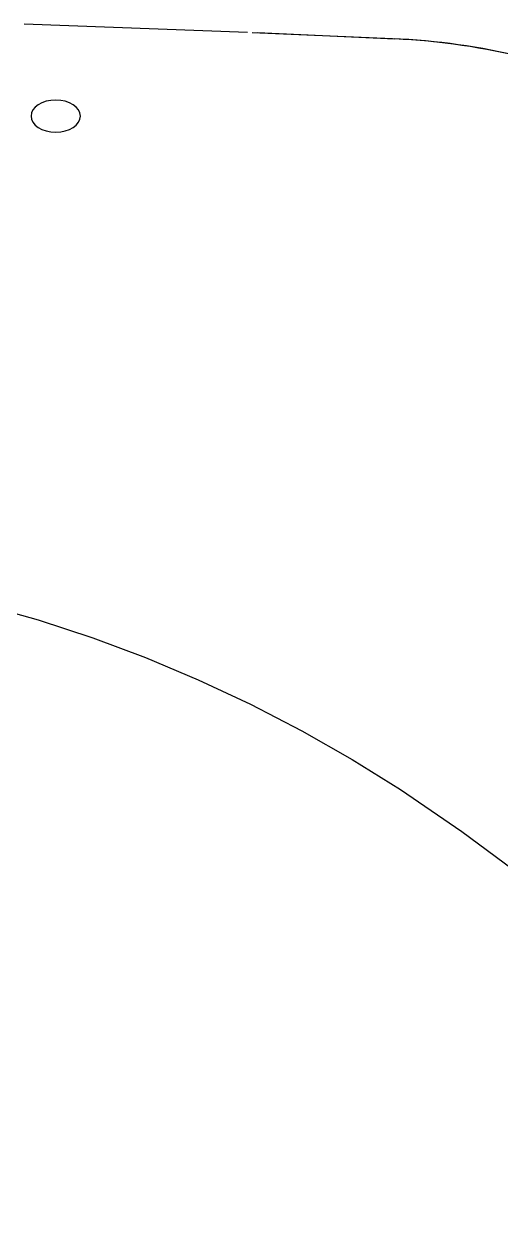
# Model space of a CAD drawing. Extents: x 413 to 494, y 628 to 766.
# Drawn here: x 471.32 to 476.15, y 706.03 to 718.26 of the extents above; entities that cross this region are included whole.
import ezdxf

# ---------------------------------------------------------------- set-up
doc = ezdxf.new("R2010")
doc.units = 0
doc.header["$MEASUREMENT"] = 0
doc.layers.add('1', color=4, linetype='Continuous')
doc.layers.add('BDIM_CYAN', color=4, linetype='Continuous')

# ---------------------------------------------------------------- blocks, each defined once
blk = doc.blocks.new('2018 BEAM (110V)')
at = {"layer": '1', "color": 2, "extrusion": (0, 0, -1)}
blk.add_ellipse((58.254, 73.869), major_axis=(0.25, 0), ratio=0.649149, dxfattribs=at)
at = {"layer": 'BDIM_CYAN'}
for p, q in [((60.195, 74.714), (57.934, 74.8)), ((61.664, 74.653), (60.245, 74.712)), ((60.299, 74.714), (61.688, 74.651))]:
    blk.add_line(p, q, dxfattribs=at)
at = {"layer": 'BDIM_CYAN', "flags": 128}
blk.add_lwpolyline([(57.506, 68.922), (58.075, 68.764), (58.631, 68.582), (59.164, 68.383), (59.698, 68.158), (60.227, 67.91), (60.748, 67.64), (61.257, 67.35), (61.747, 67.044), (62.367, 66.621), (62.964, 66.176), (63.544, 65.706), (64.099, 65.217), (64.69, 64.65), (65.26, 64.053), (65.806, 63.425), (66.325, 62.77), (66.547, 62.47)], dxfattribs=at)
at = {"layer": 'BDIM_CYAN'}
for centre, radius, start, end in [((61.369, 67.769), 6.89, 76.4012, 87.5475), ((61.37, 67.779), 6.879, 75.9631, 87.3449)]:
    blk.add_arc(centre, radius, start, end, dxfattribs=at)

msp = doc.modelspace()

# ---------------------------------------------------------------- block references
at = {"layer": '1'}
msp.add_blockref('2018 BEAM (110V)', (413.383, 643.46), dxfattribs=at)

doc.saveas('drawing.dxf')
